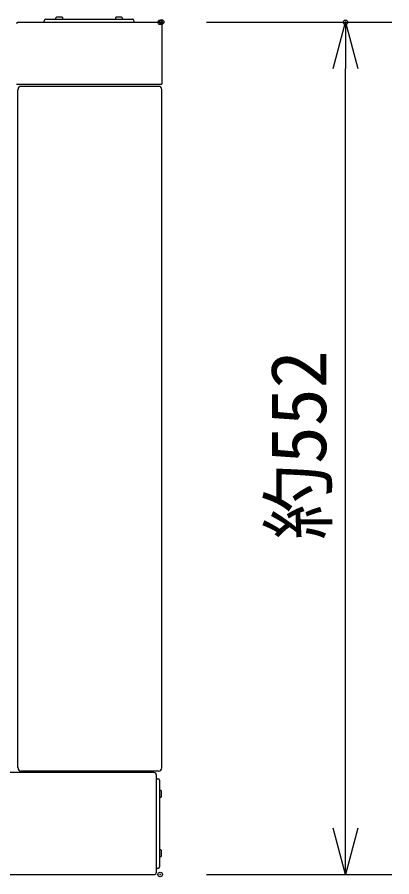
# Model space of a CAD drawing. Units: millimetres, scale not verified. Extents: x -62 to 63, y -116 to 117.
# Drawn here: x -15.68 to 0.49, y 40.62 to 77.71 of the extents above; entities that cross this region are included whole.
import ezdxf
from ezdxf.enums import TextEntityAlignment as Align

# ---------------------------------------------------------------- set-up
doc = ezdxf.new("R2010")
doc.units = ezdxf.units.MM
doc.header["$LTSCALE"] = 0.392256
doc.header["$PDMODE"] = 32
doc.header["$PDSIZE"] = 0.196
for name, color, linetype in [('0-2_GAIKEI', 1, 'Continuous'), ('0-3_WAKU', 3, 'Continuous'), ('0-4_DEFPOINTS', 7, 'Continuous')]:
    doc.layers.add(name, color=color, linetype=linetype)
doc.styles.add('ＭＳ ゴシック', font='')
doc.styles.get('ＭＳ ゴシック').set_extended_font_data('MS Gothic')

# ---------------------------------------------------------------- blocks, each defined once
blk = doc.blocks.new('_OPEN30')
at = {"layer": '0-4_DEFPOINTS'}
blk.add_line((0, 0), (-1, 0), dxfattribs=at)
blk.add_lwpolyline([(-1, 0.2679), (0, 0), (-1, -0.2679)], dxfattribs=at)

msp = doc.modelspace()

# ---------------------------------------------------------------- linework, layer by layer
at = {"layer": '0-2_GAIKEI'}
for p, q in [((-14.5081, 77.4868), (-14.5081, 77.5535)), ((-14.4415, 77.6201), (-10.7081, 77.6201)), ((-14.0081, 77.6201), (-14.0081, 77.6735)), ((-13.7415, 77.7068), (-13.9748, 77.7068)), ((-13.7081, 77.6201), (-13.7081, 77.6735)), ((-11.4415, 77.6735), (-11.4415, 77.6201)), ((-11.1748, 77.7068), (-11.4081, 77.7068)), ((-11.1415, 77.6735), (-11.1415, 77.6201)), ((-10.6415, 77.5535), (-10.6415, 77.4868)), ((-9.6681, 44.8535), (-9.6015, 44.8535)), ((-9.5348, 44.7868), (-9.5348, 41.0535)), ((-9.5348, 44.3535), (-9.4815, 44.3535)), ((-9.4481, 44.0868), (-9.4481, 44.3202)), ((-9.5348, 44.0535), (-9.4815, 44.0535)), ((-9.4815, 41.7868), (-9.5348, 41.7868)), ((-9.4481, 41.5202), (-9.4481, 41.7535)), ((-9.4815, 41.4868), (-9.5348, 41.4868)), ((-9.6015, 40.9868), (-9.6681, 40.9868))]:
    msp.add_line(p, q, dxfattribs=at)
at = {"layer": '0-2_GAIKEI', "color": 7}
for p, q in [((-15.6415, 77.4868), (-9.5081, 77.4868)), ((-9.4415, 77.4201), (-9.4415, 74.8201)), ((-15.7081, 74.8201), (-9.4415, 74.8201)), ((-15.6485, 74.5726), (-15.6415, 74.5726)), ((-15.6485, 45.3343), (-15.6485, 74.5726)), ((-15.6415, 74.5726), (-15.6415, 74.587)), ((-9.5746, 74.7201), (-15.5083, 74.7201)), ((-9.4415, 45.32), (-9.4415, 74.587)), ((-15.6485, 45.3343), (-15.6415, 45.3343)), ((-15.6415, 45.32), (-15.6415, 45.3343)), ((-9.7748, 45.1202), (-16.0415, 45.1202)), ((-9.5746, 45.1868), (-15.5083, 45.1868)), ((-9.6681, 40.8268), (-9.6681, 45.0135)), ((-16.0415, 40.7202), (-9.7748, 40.7202))]:
    msp.add_line(p, q, dxfattribs=at)
at = {"layer": '0-2_GAIKEI'}
for centre, radius, start, end in [((-14.4415, 77.5535), 0.0667, 90, 180), ((-13.9748, 77.6735), 0.0333, 90, 180), ((-13.7415, 77.6735), 0.0333, 0, 90), ((-11.4081, 77.6735), 0.0333, 90, 180), ((-11.1748, 77.6735), 0.0333, 0, 90), ((-10.7081, 77.5535), 0.0667, 0, 90), ((-9.6015, 44.7868), 0.0667, 0, 90), ((-9.4815, 44.3202), 0.0333, 0, 90), ((-9.4815, 44.0868), 0.0333, 270, 0), ((-9.4815, 41.7535), 0.0333, 0, 90), ((-9.4815, 41.5202), 0.0333, 270, 0), ((-9.6015, 41.0535), 0.0667, 270, 0)]:
    msp.add_arc(centre, radius, start, end, dxfattribs=at)
at = {"layer": '0-2_GAIKEI', "color": 7}
for centre, radius, start, end in [((-15.6415, 77.4201), 0.0667, 90, 180), ((-9.5081, 77.4201), 0.0667, 0, 90), ((-15.5084, 74.5871), 0.1331, 89.96452, 180.03548), ((-9.5745, 74.5871), 0.1331, 359.96452, 90.03549), ((-15.5084, 45.3199), 0.1331, 179.96453, 270.03549), ((-9.5745, 45.3199), 0.1331, 269.96451, 0.03547), ((-9.7748, 45.0135), 0.1067, 0, 90), ((-9.7748, 40.8268), 0.1067, 270, 0)]:
    msp.add_arc(centre, radius, start, end, dxfattribs=at)
at = {"layer": '0-3_WAKU'}
for p, q in [((-7.5083, 77.4868), (0.4917, 77.4868)), ((-1.5083, 42.7202), (-1.5083, 75.4868)), ((-7.5083, 40.7202), (0.4917, 40.7202))]:
    msp.add_line(p, q, dxfattribs=at)
at = {"layer": '0-4_DEFPOINTS'}
for p in [(-9.5083, 77.4868), (-9.4415, 77.5), (-1.5083, 77.4868), (-9.5083, 40.7202)]:
    msp.add_point(p, dxfattribs=at)

# ---------------------------------------------------------------- block references
at = {"layer": '0-3_WAKU', "xscale": 2, "yscale": 2}
for p, rotation in [((-1.5083, 77.4868), 90), ((-1.5083, 40.7202), 270)]:
    msp.add_blockref('_OPEN30', p, dxfattribs=dict(at, rotation=rotation))

# ---------------------------------------------------------------- texts
at = {"layer": '0-3_WAKU', "style": 'ＭＳ ゴシック'}
msp.add_text('約552', height=2.404, rotation=90, dxfattribs=at).set_placement((-1.6178, 55.1501), align=Align.BOTTOM_LEFT)

doc.saveas('drawing.dxf')
